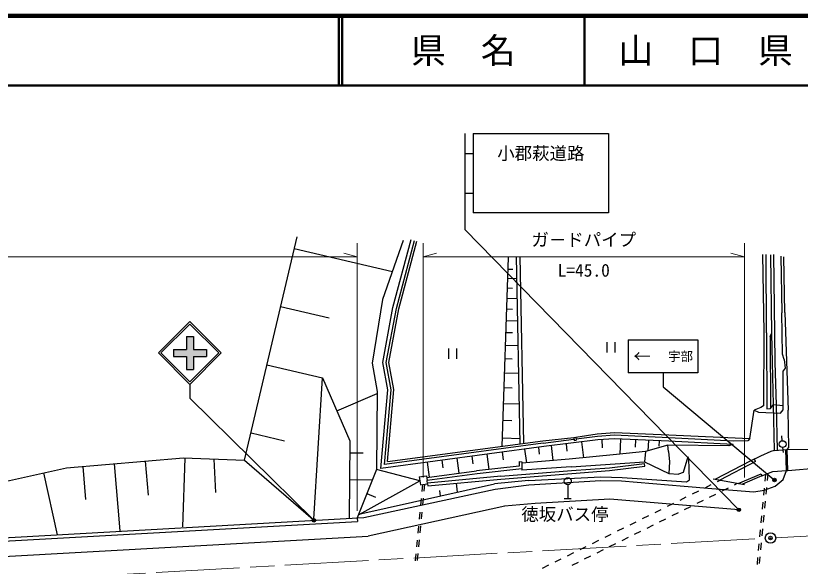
# Model space of a CAD drawing. Units: millimetres on the paper. Extents: x 40 to 680, y 20 to 380.
# Drawn here: x 251.4 to 363.9, y 301 to 380 of the extents above; entities that cross this region are included whole.
import ezdxf
from ezdxf.enums import TextEntityAlignment as Align

# ---------------------------------------------------------------- set-up
doc = ezdxf.new("R2010")
doc.units = ezdxf.units.MM
doc.header["$PDMODE"] = 32
doc.header["$PDSIZE"] = 0.5
doc.linetypes.add('CHAIN', pattern=[18.5, 12, -1.5, 3.5, -1.5])
for name, color, linetype, lineweight in [('M-BGD', 7, 'Continuous', 25), ('M-BMK', 2, 'CHAIN', 13), ('M-BMK-SRVR', 3, 'Continuous', 25), ('M-STR-HTXT', 7, 'Continuous', 13), ('M-STR-STRC', 7, 'Continuous', 25), ('M-TTL', 2, 'Continuous', 140), ('M-TTL-LINE', 7, 'Continuous', 50)]:
    doc.layers.add(name, color=color, linetype=linetype, lineweight=lineweight)
doc.layers.add('M-TTL-TXT', color=7, linetype='Continuous')
doc.styles.add('@ＭＳ ゴシック', font='')
doc.styles.add('ＭＳ ゴシック', font='')
doc.styles.get('@ＭＳ ゴシック').set_extended_font_data('@MS Gothic')
doc.styles.get('ＭＳ ゴシック').set_extended_font_data('MS Gothic')

msp = doc.modelspace()

# ---------------------------------------------------------------- hatches: boundary and pattern name
at = {"layer": 'M-STR-STRC'}
msp.add_hatch(color=256, dxfattribs=at).paths.add_polyline_path([(274.049, 332.091), (275.909, 332.091), (275.91, 333.951), (276.91, 333.951), (276.909, 332.091), (278.769, 332.091), (278.768, 331.091), (276.909, 331.091), (276.908, 329.231), (275.908, 329.231), (275.909, 331.091), (274.048, 331.091)])

# ---------------------------------------------------------------- linework, layer by layer
at = {"layer": 'M-BGD'}
for p, q in [((284.253, 316.189), (291.774, 348.255)), ((307.01, 347.74), (304.014, 339.257)), ((305.528, 338.101), (308.154, 347.857)), ((306.016, 337.99), (308.637, 347.727)), ((291.387, 346.604), (305.444, 343.307)), ((306.358, 337.912), (308.975, 347.637)), ((358.52, 345.74), (358.707, 334.517)), ((359.121, 334.491), (359.041, 345.729)), ((359.684, 345.695), (359.833, 334.398)), ((360.084, 345.701), (360.233, 334.405)), ((361.136, 345.463), (361.282, 337.356)), ((321.195, 318.213), (322.102, 345.275)), ((323.781, 318.558), (323.254, 345.425)), ((324.28, 318.625), (323.754, 345.434)), ((361.709, 337.397), (361.592, 345.397)), ((322.046, 343.621), (322.703, 343.599)), ((322.002, 342.308), (323.316, 342.264)), ((321.956, 340.92), (322.689, 340.895)), ((304.014, 339.257), (302.537, 330.126)), ((321.907, 339.454), (323.372, 339.405)), ((289.427, 338.248), (296.375, 336.618)), ((304.062, 330.24), (305.528, 338.101)), ((304.571, 330.239), (306.016, 337.99)), ((304.927, 330.239), (306.358, 337.912)), ((321.855, 337.907), (322.672, 337.879)), ((361.411, 331.398), (361.282, 337.356)), ((361.709, 337.397), (362.006, 329.009)), ((321.8, 336.272), (323.435, 336.217)), ((321.742, 334.546), (322.654, 334.515)), ((358.707, 334.517), (358.666, 324.029)), ((359.121, 334.491), (359.152, 323.566)), ((359.622, 333.948), (359.833, 334.398)), ((359.833, 334.398), (359.906, 330.237)), ((360.233, 334.405), (360.306, 330.246)), ((336.222, 333.159), (336.222, 331.659)), ((337.347, 333.159), (337.347, 331.659)), ((359.622, 333.948), (359.652, 323.638)), ((313.516, 332.256), (313.516, 330.756)), ((314.641, 332.256), (314.641, 330.756)), ((321.681, 332.723), (323.504, 332.662)), ((361.644, 330.666), (361.411, 331.398)), ((287.467, 329.892), (295.406, 328.03)), ((302.537, 330.126), (303.263, 326.056)), ((304.79, 326.296), (304.062, 330.24)), ((305.294, 326.32), (304.571, 330.239)), ((305.647, 326.336), (304.927, 330.239)), ((321.617, 330.797), (322.634, 330.763)), ((359.906, 330.237), (360.065, 324.177)), ((360.306, 330.246), (360.467, 324.139)), ((361.644, 330.666), (361.755, 329.431)), ((321.549, 328.764), (323.582, 328.695)), ((361.755, 329.431), (361.473, 329.008)), ((361.506, 323.433), (361.473, 329.008)), ((362.006, 329.009), (362.188, 323.384)), ((294.188, 307.723), (295.406, 328.03)), ((295.406, 328.03), (299.332, 318.974)), ((304.341, 315.594), (305.294, 326.32)), ((304.73, 316.015), (305.647, 326.336)), ((321.477, 326.616), (322.611, 326.578)), ((297.471, 323.267), (303.261, 325.776)), ((303.263, 326.056), (303.165, 314.88)), ((303.787, 315.015), (304.79, 326.296)), ((321.401, 324.348), (323.669, 324.272)), ((359.652, 323.638), (360.085, 324.175)), ((360.085, 324.175), (361.502, 324.042)), ((360.238, 317.593), (360.085, 324.175)), ((360.467, 324.139), (360.638, 317.623)), ((356.699, 319.333), (357.313, 323.388)), ((358.31, 323.744), (357.313, 323.388)), ((357.313, 323.388), (357.934, 323.112)), ((357.934, 323.112), (361.091, 322.959)), ((358.666, 324.029), (358.31, 323.744)), ((359.152, 323.566), (359.652, 323.638)), ((361.091, 322.959), (361.506, 323.433)), ((362.281, 318.031), (362.188, 323.384)), ((321.32, 321.952), (322.585, 321.91)), ((285.178, 320.132), (289.988, 319.004)), ((331.758, 319.512), (334.812, 319.967)), ((334.861, 319.611), (331.786, 319.235)), ((334.812, 319.967), (337.308, 320.192)), ((337.319, 319.78), (334.861, 319.611)), ((337.308, 320.192), (345.107, 319.841)), ((345.099, 319.42), (337.319, 319.78)), ((345.107, 319.841), (356.699, 319.333)), ((361.365, 319), (361.293, 319.718)), ((299.332, 318.974), (299.27, 307.858)), ((327.094, 318.66), (304.341, 315.594)), ((304.73, 316.015), (327.04, 318.994)), ((321.236, 319.423), (323.766, 319.338)), ((327.04, 318.994), (331.46, 319.482)), ((327.094, 318.66), (331.489, 319.198)), ((334.909, 319.113), (327.158, 318.164)), ((330.358, 318.556), (330.489, 317.484)), ((331.46, 319.482), (331.758, 319.512)), ((331.46, 319.482), (331.505, 319.035)), ((331.505, 319.035), (331.803, 319.066)), ((331.758, 319.512), (331.803, 319.066)), ((332.576, 318.828), (332.854, 316.558)), ((337.325, 319.28), (334.909, 319.113)), ((335.47, 319.152), (335.55, 317.994)), ((345.076, 318.92), (337.325, 319.28)), ((338.169, 319.24), (338.069, 317.079)), ((340.331, 319.14), (340.281, 318.059)), ((342.175, 319.054), (342.104, 317.544)), ((343.684, 318.983), (343.649, 318.229)), ((354.329, 318.459), (345.076, 318.92)), ((354.353, 318.958), (345.099, 319.42)), ((354.329, 318.459), (353.697, 318.253)), ((356.439, 319.003), (354.353, 318.958)), ((356.699, 319.333), (356.439, 319.003)), ((327.158, 318.164), (303.787, 315.015)), ((321.177, 317.358), (321.324, 316.264)), ((324.408, 317.794), (324.674, 315.818)), ((326.383, 318.06), (326.517, 317.072)), ((328.214, 318.294), (328.477, 316.15)), ((341.758, 317.447), (337.592, 317.041)), ((341.758, 317.447), (341.584, 315.985)), ((344.969, 318.349), (341.758, 317.447)), ((353.697, 318.253), (344.969, 318.349)), ((345.062, 317.441), (344.969, 318.349)), ((345.062, 317.441), (345.206, 315.964)), ((359.7, 317.45), (358.233, 316.77)), ((360.19, 317.59), (359.7, 317.45)), ((360.19, 317.59), (362.08, 317.732)), ((361.536, 317.302), (361.463, 318.02)), ((361.973, 314.733), (361.88, 317.717)), ((362.08, 317.732), (362.281, 318.031)), ((362.173, 314.74), (362.08, 317.732)), ((369.203, 317.654), (362.08, 317.732)), ((258.727, 315.098), (275.493, 316.52)), ((275.703, 316.512), (275.33, 306.642)), ((275.493, 316.52), (284.253, 316.189)), ((280.141, 311.578), (279.873, 316.355)), ((284.253, 316.189), (294.066, 307.671)), ((299.323, 317.275), (301.254, 317.265)), ((312.554, 316.196), (312.699, 315.127)), ((314.696, 316.485), (314.985, 314.34)), ((316.841, 316.774), (316.986, 315.702)), ((318.988, 317.063), (319.283, 314.875)), ((330.798, 316.353), (324.022, 315.762)), ((337.592, 317.041), (330.798, 316.353)), ((347.806, 316.694), (347.159, 314.425)), ((347.975, 316.43), (347.806, 316.694)), ((348.054, 313.4), (347.975, 316.43)), ((358.233, 316.77), (356.747, 316.042)), ((357.511, 316.014), (357.37, 316.347)), ((239.749, 310.92), (258.727, 315.098)), ((261.057, 315.296), (261.46, 310.544)), ((265.538, 315.676), (266.352, 306.076)), ((270.019, 316.056), (270.43, 311.207)), ((310.415, 315.908), (310.703, 313.769)), ((323.609, 315.355), (317.533, 314.681)), ((323.629, 316.003), (323.609, 315.355)), ((323.629, 316.003), (324.029, 315.991)), ((324.029, 315.991), (323.992, 314.771)), ((331.086, 315.26), (323.992, 314.771)), ((331.086, 315.26), (341.584, 315.985)), ((331.139, 314.705), (336.566, 315.128)), ((336.566, 315.128), (341.622, 315.726)), ((336.605, 314.729), (341.669, 315.329)), ((341.584, 315.985), (345.08, 314.293)), ((341.669, 315.329), (341.622, 315.726)), ((345.206, 315.964), (345.08, 314.293)), ((356.747, 316.042), (351.781, 313.468)), ((357.511, 316.014), (352.385, 313.357)), ((362.173, 314.74), (370.551, 315.437)), ((255.423, 314.371), (257.374, 305.509)), ((303.165, 314.88), (300.419, 307.923)), ((309.386, 313.239), (303.165, 314.88)), ((309.312, 313.81), (310.353, 313.945)), ((310.353, 313.945), (310.439, 313.279)), ((310.382, 313.726), (317.533, 314.681)), ((317.588, 314.234), (310.439, 313.279)), ((323.997, 314.945), (317.588, 314.234)), ((320.982, 313.892), (331.139, 314.705)), ((321.017, 313.494), (331.17, 314.306)), ((331.17, 314.306), (336.605, 314.729)), ((345.08, 314.293), (346.499, 314.195)), ((347.159, 314.425), (346.499, 314.195)), ((355.038, 312.868), (358.318, 314.265)), ((358.418, 313.942), (355.637, 312.757)), ((358.318, 314.265), (358.449, 313.955)), ((358.418, 313.942), (360.011, 314.591)), ((358.977, 314.17), (358.881, 313.174)), ((359.29, 314.297), (359.195, 313.302)), ((360.011, 314.591), (361.973, 314.733)), ((361.475, 313.449), (361.973, 314.733)), ((361.973, 314.733), (362.173, 314.74)), ((299.301, 313.412), (302.578, 313.393)), ((300.696, 308.424), (309.386, 313.239)), ((309.312, 313.81), (309.46, 312.668)), ((310.501, 312.803), (310.439, 313.279)), ((320.982, 313.892), (310.489, 312.899)), ((310.534, 312.501), (321.017, 313.494)), ((314.603, 312.886), (314.724, 311.604)), ((324.982, 313.288), (320.08, 312.804)), ((324.982, 313.288), (335.348, 313.82)), ((325.009, 312.684), (335.334, 313.297)), ((335.334, 313.297), (338.315, 313.247)), ((335.348, 313.82), (338.423, 313.726)), ((338.315, 313.247), (347.29, 312.482)), ((338.423, 313.726), (347.644, 313.09)), ((347.644, 313.09), (348.054, 313.4)), ((351.474, 313.525), (355.936, 312.702)), ((352.08, 313.143), (352.478, 313.34)), ((354.528, 312.681), (354.941, 312.886)), ((360.34, 312.466), (361.475, 313.449)), ((300.625, 308.446), (320.08, 312.804)), ((301.364, 307.976), (320.166, 312.034)), ((309.46, 312.668), (310.501, 312.803)), ((309.754, 312.706), (309.658, 311.71)), ((310.059, 312.745), (309.964, 311.75)), ((310.501, 312.803), (310.534, 312.501)), ((312.209, 311.855), (312.285, 311.058)), ((320.166, 312.034), (325.009, 312.684)), ((330.603, 312.695), (330.603, 310.695)), ((347.29, 312.482), (351.257, 312.128)), ((348.495, 311.368), (349.391, 311.812)), ((350.287, 312.256), (351.184, 312.699)), ((351.257, 312.128), (357.262, 311.676)), ((352.736, 311.794), (353.632, 312.238)), ((357.262, 311.676), (358.751, 311.893)), ((358.786, 312.179), (358.69, 311.183)), ((358.751, 311.893), (360.34, 312.466)), ((359.099, 312.306), (359.004, 311.311)), ((301.792, 311.401), (303.041, 310.908)), ((309.563, 310.715), (309.468, 309.719)), ((309.868, 310.754), (309.773, 309.759)), ((336.65, 310.614), (325.905, 309.991)), ((330.103, 310.695), (331.103, 310.695)), ((355.137, 309.091), (336.636, 310.613)), ((346.703, 310.481), (347.599, 310.924)), ((350.943, 310.907), (351.84, 311.35)), ((321.557, 309.591), (301.967, 305.305)), ((325.905, 309.991), (321.533, 309.587)), ((344.91, 309.593), (345.806, 310.037)), ((347.359, 309.132), (348.255, 309.576)), ((349.151, 310.019), (350.047, 310.463)), ((358.595, 310.188), (358.5, 309.192)), ((358.909, 310.315), (358.813, 309.32)), ((309.373, 308.724), (309.278, 307.729)), ((309.678, 308.764), (309.583, 307.768)), ((343.118, 308.706), (344.014, 309.15)), ((345.566, 308.244), (346.463, 308.688)), ((358.718, 308.325), (358.623, 307.329)), ((73.359, 295.191), (301.364, 307.976)), ((73.38, 294.692), (300.447, 307.424)), ((300.419, 307.923), (300.447, 307.424)), ((339.533, 306.931), (340.429, 307.375)), ((341.326, 307.819), (342.222, 308.262)), ((343.774, 307.357), (344.67, 307.801)), ((358.404, 308.197), (358.309, 307.201)), ((309.183, 306.733), (309.088, 305.738)), ((309.488, 306.773), (309.393, 305.777)), ((337.741, 306.044), (338.637, 306.488)), ((341.982, 306.47), (342.878, 306.913)), ((358.214, 306.206), (358.118, 305.211)), ((358.527, 306.334), (358.432, 305.338)), ((73.474, 292.493), (301.967, 305.305)), ((335.948, 305.157), (336.845, 305.6)), ((338.397, 304.695), (339.293, 305.139)), ((340.189, 305.582), (341.085, 306.026)), ((308.993, 304.742), (308.898, 303.747)), ((309.298, 304.782), (309.203, 303.786)), ((332.364, 303.382), (333.26, 303.825)), ((334.156, 304.269), (335.052, 304.713)), ((336.605, 303.808), (337.501, 304.251)), ((358.023, 304.215), (357.928, 303.22)), ((358.337, 304.343), (358.241, 303.347)), ((308.802, 302.751), (308.707, 301.756)), ((309.108, 302.791), (309.012, 301.795)), ((330.571, 302.494), (331.468, 302.938)), ((334.812, 302.92), (335.708, 303.364)), ((328.779, 301.607), (329.675, 302.051)), ((331.227, 301.145), (332.124, 301.589)), ((333.02, 302.033), (333.916, 302.477)), ((357.832, 302.224), (357.737, 301.229)), ((358.146, 302.352), (358.05, 301.356)), ((326.987, 300.72), (327.883, 301.163))]:
    msp.add_line(p, q, dxfattribs=at)
for centre, radius in [((361.414, 318.51), 0.492), ((330.603, 313.195), 0.5)]:
    msp.add_circle(centre, radius, dxfattribs=at)
at = {"layer": 'M-BMK'}
for p, q in [((360.422, 305.077), (381.639, 306.267)), ((160.736, 293.881), (358.924, 304.993))]:
    msp.add_line(p, q, dxfattribs=at)
at = {"layer": 'M-BMK-SRVR'}
msp.add_circle((359.673, 305.035), 0.75, dxfattribs=at)
msp.add_point((359.673, 305.035), dxfattribs=at)
at = {"layer": 'M-STR-HTXT'}
for p, q in [((300.419, 308.923), (300.419, 347.375)), ((309.845, 313.702), (309.845, 347.375)), ((355.936, 313.702), (355.936, 347.375)), ((300.419, 345.375), (298.487, 345.893)), ((311.777, 345.893), (309.845, 345.375)), ((355.936, 345.375), (354.004, 345.893)), ((73.38, 345.375), (300.419, 345.375)), ((309.845, 345.375), (355.936, 345.375))]:
    msp.add_line(p, q, dxfattribs=at)
at = {"layer": 'M-STR-STRC'}
for p, q in [((315.84, 363.089), (315.84, 349.289)), ((317.04, 363.089), (317.04, 351.689)), ((317.04, 363.089), (336.44, 363.089)), ((336.44, 363.089), (336.44, 351.689)), ((315.84, 360.239), (317.04, 360.239)), ((315.84, 354.539), (317.04, 354.539)), ((336.44, 351.689), (317.04, 351.689)), ((315.84, 349.289), (355.033, 309.198)), ((271.908, 331.591), (276.408, 336.091)), ((272.262, 331.591), (276.408, 335.737)), ((280.908, 331.591), (276.408, 336.091)), ((280.555, 331.591), (276.41, 335.736)), ((275.91, 333.951), (275.909, 332.091)), ((275.91, 333.951), (276.91, 333.951)), ((276.91, 333.951), (276.909, 332.091)), ((339.265, 333.48), (349.265, 333.48)), ((339.265, 333.48), (339.265, 328.73)), ((349.265, 333.48), (349.265, 328.73)), ((274.049, 332.091), (274.048, 331.091)), ((274.049, 332.091), (275.909, 332.091)), ((276.909, 332.091), (278.769, 332.091)), ((278.769, 332.091), (278.768, 331.091)), ((271.908, 331.591), (276.408, 327.091)), ((272.262, 331.591), (276.408, 327.444)), ((274.048, 331.091), (275.909, 331.091)), ((275.909, 331.091), (275.908, 329.231)), ((276.408, 327.091), (280.908, 331.591)), ((276.408, 327.444), (280.555, 331.591)), ((276.909, 331.091), (276.908, 329.231)), ((276.909, 331.091), (278.768, 331.091)), ((275.908, 329.231), (276.908, 329.231)), ((349.265, 328.73), (339.265, 328.73)), ((344.265, 328.73), (344.265, 326.73)), ((276.408, 327.091), (276.408, 325.091)), ((344.265, 326.73), (360.141, 313.452)), ((294.072, 307.678), (276.408, 325.091))]:
    msp.add_line(p, q, dxfattribs=at)
for centre, radius in [((360.256, 313.356), 0.15), ((360.256, 313.356), 0.12), ((360.256, 313.356), 0.09), ((360.256, 313.356), 0.06), ((360.256, 313.356), 0.03), ((355.137, 309.091), 0.15), ((355.137, 309.091), 0.12), ((355.137, 309.091), 0.09), ((355.137, 309.091), 0.06), ((355.137, 309.091), 0.03), ((294.179, 307.573), 0.15), ((294.179, 307.573), 0.12), ((294.179, 307.573), 0.09), ((294.179, 307.573), 0.06), ((294.179, 307.573), 0.03)]:
    msp.add_circle(centre, radius, dxfattribs=at)
for p in [(360.256, 313.356), (355.137, 309.091), (294.179, 307.573)]:
    msp.add_point(p, dxfattribs=at)
at = {"layer": 'M-TTL'}
msp.add_line((680, 380), (40, 380), dxfattribs=at)
at = {"layer": 'M-TTL-LINE'}
for p, q in [((297.75, 380), (297.75, 370)), ((298.25, 380), (298.25, 370)), ((333, 380), (333, 370)), ((40, 370), (680, 370))]:
    msp.add_line(p, q, dxfattribs=at)

# ---------------------------------------------------------------- texts
at = {"layer": 'M-BGD', "style": 'ＭＳ ゴシック'}
msp.add_text('徳坂バス停', height=1.833, dxfattribs=at).set_placement((330.198, 308.436), align=Align.MIDDLE_CENTER)
at = {"layer": 'M-STR-HTXT', "style": 'ＭＳ ゴシック'}
msp.add_text('ガ－ドパイプ', height=1.833, dxfattribs=at).set_placement((332.891, 346.375), align=Align.BOTTOM_CENTER)
at = {"layer": 'M-STR-HTXT', "style": '@ＭＳ ゴシック'}
msp.add_text('L=45.0', height=1.833, dxfattribs=at).set_placement((332.891, 344.375), align=Align.TOP_CENTER)
at = {"layer": 'M-STR-STRC', "style": 'ＭＳ ゴシック'}
for s, height, p in [('小郡萩道路', 1.833, (326.74, 360.239)), ('宇部', 1.32, (346.765, 331.105)), ('←', 1.833, (341.265, 331.105))]:
    msp.add_text(s, height=height, dxfattribs=at).set_placement(p, align=Align.MIDDLE_CENTER)
at = {"layer": 'M-TTL-TXT', "style": 'ＭＳ ゴシック'}
for s, p in [('県\u3000名', (315.625, 375)), ('山\u3000口\u3000県', (350.375, 375))]:
    msp.add_text(s, height=3.666, dxfattribs=at).set_placement(p, align=Align.MIDDLE_CENTER)

doc.saveas('drawing.dxf')
